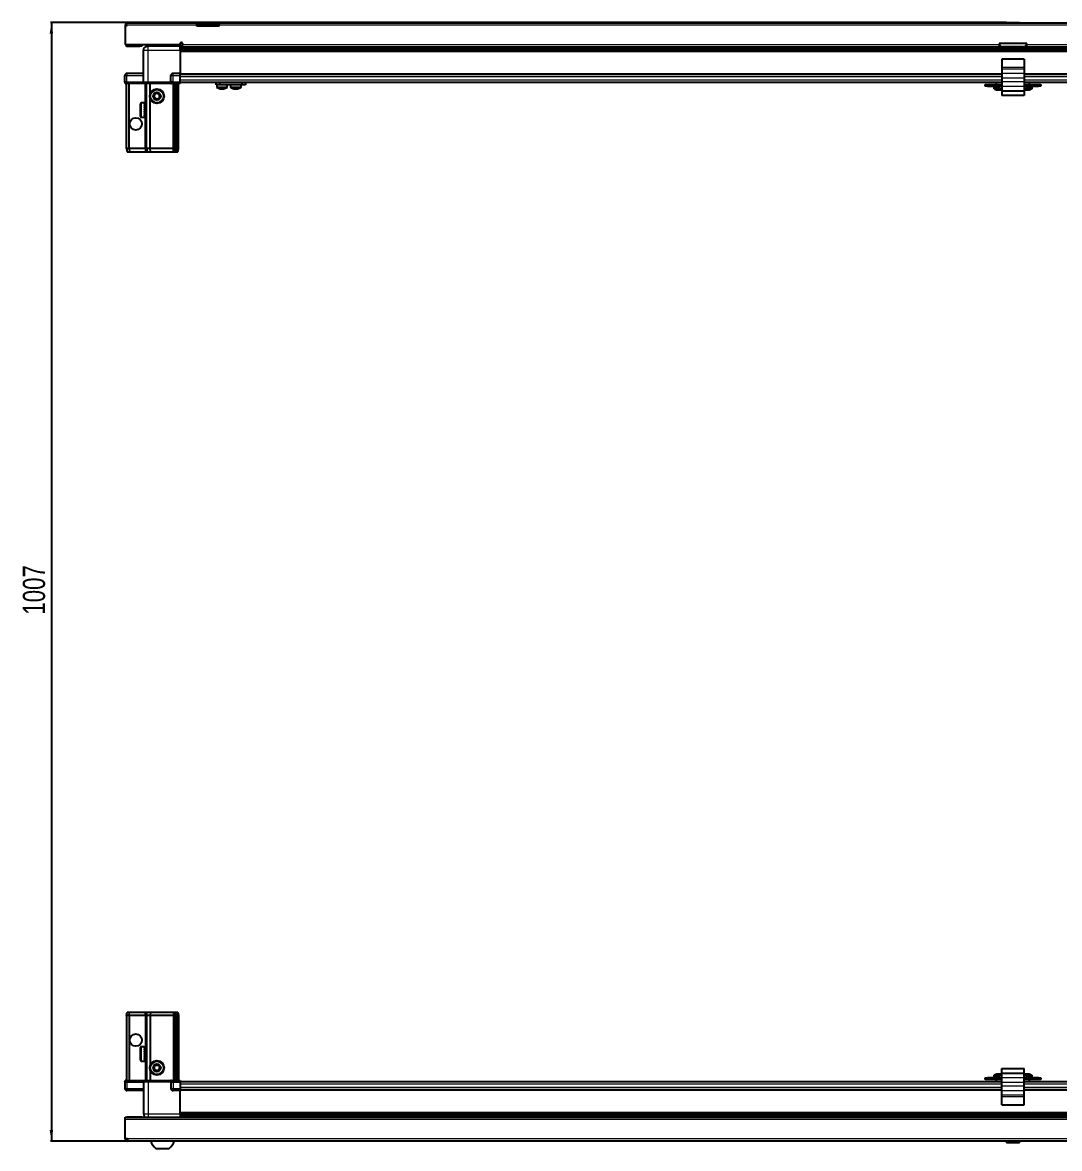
# Model space of a CAD drawing. Header units: millimetres. Extents: x 1132 to 6035, y -173 to 2041.
# Drawn here: x 1220 to 2154, y -173 to 840 of the extents above; entities that cross this region are included whole.
import ezdxf

# ---------------------------------------------------------------- set-up
doc = ezdxf.new("R2010")
doc.units = ezdxf.units.MM
doc.layers.add('FORMAT', color=7, linetype='Continuous')
doc.styles.add('SLDTEXTSTYLE0', font='TXT', dxfattribs={"width": 0.75})
doc.dimstyles.new('SLDDIMSTYLE0', dxfattribs={"dimtxt": 20, "dimasz": 10, "dimexe": 0, "dimexo": 0.0625, "dimgap": 5, "dimtad": 2, "dimdec": 1, "dimrnd": 1e-09, "dimzin": 12, "dimdsep": 46, "dimtxsty": 'SLDTEXTSTYLE0', "dimsah": 1, "dimcen": 0.09, "dimadec": 0, "dimazin": 3, "dimtfac": 1, "dimtofl": 0, "dimtmove": 0, "dimatfit": 3, "dimfxl": 0, "dimfrac": 2, "dimtolj": 1, "dimtzin": 12, "dimarcsym": 0})

# ---------------------------------------------------------------- blocks, each defined once
blk = doc.blocks.new('_D_9')
at = {"layer": 'FORMAT'}
for p, q in [((2106.7, 840.1), (1245.5, 840.1)), ((1246.5, 840.1), (1246.5, -166.9)), ((1315.1, -166.9), (1245.5, -166.9))]:
    blk.add_line(p, q, dxfattribs=at)
for points in [[(1246.5, 840.1), (1244.9, 830.1), (1248, 830.1)], [(1246.5, -166.9), (1248, -156.9), (1244.9, -156.9)]]:
    blk.add_solid(points, dxfattribs=at)
at = {"layer": 'FORMAT', "insert": (1220.7, 307), "char_height": 20, "attachment_point": 1, "rotation": 90, "style": 'SLDTEXTSTYLE0'}
blk.add_mtext('1007', dxfattribs=at)

msp = doc.modelspace()

# ---------------------------------------------------------------- linework, layer by layer
at = {"color": 7, "linetype": 'Continuous', "lineweight": 25}
for p, q in [((1313.99, 837.7), (1312.99, 837.7)), ((1312.99, 837.7), (1312.99, 836.8)), ((1312.99, 836.8), (1312.99, 820.3)), ((1313.99, 836.8), (1312.99, 836.8)), ((1313.99, 837.7), (1313.99, 836.8)), ((1314.59, 839.8), (1377.49, 839.8)), ((1377.49, 837.7), (1377.49, 839.8)), ((1377.49, 839.8), (1387.49, 839.8)), ((1387.49, 838.3), (1377.49, 838.3)), ((1377.49, 836.8), (1377.49, 837.7)), ((1397.49, 836.8), (1377.49, 836.8)), ((1387.49, 839.8), (1397.49, 839.8)), ((1397.49, 838.3), (1387.49, 838.3)), ((1397.49, 839.8), (1397.49, 837.7)), ((1397.49, 839.8), (2827.49, 839.8)), ((1397.49, 836.8), (1397.49, 837.7)), ((2106.7, 840.1), (2106.7, 839.8)), ((2106.7, 840.1), (2118.27, 840.1)), ((2118.27, 839.8), (2118.27, 840.1)), ((1362.49, 820.3), (1362.49, 821.15)), ((1364.49, 821.15), (1364.49, 820.4)), ((2124.99, 821.3), (2099.99, 821.3)), ((2099.99, 821.3), (2099.99, 820.4)), ((2124.99, 820.4), (2124.99, 821.3)), ((1312.99, 820.3), (1362.49, 820.3)), ((1315.09, 818.8), (1325.99, 818.8)), ((1327.99, 818.8), (1325.99, 818.8)), ((1327.99, 820.3), (1327.99, 818.8)), ((1329.49, 786.3), (1329.49, 815.3)), ((1333.24, 820.3), (1333.24, 818.8)), ((1362.49, 818.8), (1333.49, 818.8)), ((1359.74, 818.8), (1359.74, 820.3)), ((1362.49, 820.3), (1362.49, 818.8)), ((1362.49, 818.15), (1386.37, 818.15)), ((2862.49, 816.36), (1362.49, 816.36)), ((2862.49, 816.32), (1362.49, 816.32)), ((1362.49, 815.3), (1362.49, 794.3)), ((1364.49, 818.3), (1364.49, 820.4)), ((1364.49, 818.3), (2099.99, 818.3)), ((1380.99, 818.3), (1380.99, 818.15)), ((1381.15, 818.3), (1381.15, 818.15)), ((1381.36, 818.3), (1381.36, 818.15)), ((1381.91, 818.3), (1381.91, 818.15)), ((1382.32, 818.3), (1382.32, 818.15)), ((1383.21, 818.3), (1383.21, 818.15)), ((1383.79, 818.3), (1383.79, 818.15)), ((1384.93, 818.3), (1384.93, 818.15)), ((1385.63, 818.3), (1385.63, 818.15)), ((1386.37, 818.15), (1386.91, 818.15)), ((1386.91, 818.3), (1386.91, 818.15)), ((1386.91, 818.15), (1387.64, 818.15)), ((1386.91, 818.15), (1386.91, 818.15)), ((1387.09, 818.3), (1387.09, 818.15)), ((1387.59, 818.3), (1387.59, 818.15)), ((1387.64, 818.3), (1387.64, 818.15)), ((1387.64, 818.15), (1388.61, 818.15)), ((1387.64, 818.15), (1387.64, 818.15)), ((1388.61, 818.15), (2836.37, 818.15)), ((1388.93, 818.3), (1388.93, 818.15)), ((1388.95, 818.3), (1388.95, 818.15)), ((1389.64, 818.3), (1389.64, 818.15)), ((1390.82, 818.3), (1390.82, 818.15)), ((1391.43, 818.3), (1391.43, 818.15)), ((1392.38, 818.3), (1392.38, 818.15)), ((1392.84, 818.3), (1392.84, 818.15)), ((1393.47, 818.3), (1393.47, 818.15)), ((1393.72, 818.3), (1393.72, 818.15)), ((1393.96, 818.3), (1393.96, 818.15)), ((1393.99, 818.3), (1393.99, 818.15)), ((2099.99, 820.4), (2099.99, 818.3)), ((2121.99, 818.3), (2102.99, 818.3)), ((2124.99, 818.3), (2124.99, 820.4)), ((2124.99, 818.3), (2860.49, 818.3)), ((2122.49, 807.25), (2102.49, 807.25)), ((2102.49, 807.25), (2102.49, 799.53)), ((2122.49, 807.25), (2122.49, 799.53)), ((1312.49, 786.3), (1312.49, 792.3)), ((1329.49, 794.3), (1314.49, 794.3)), ((1353.99, 786.3), (1353.99, 792.3)), ((1362.49, 794.3), (1355.99, 794.3)), ((1362.49, 792.3), (1362.49, 794.3)), ((1362.49, 793.65), (2102.49, 793.65)), ((1362.49, 786.3), (1362.49, 792.3)), ((2102.49, 799.53), (2102.49, 798.08)), ((2102.49, 798.08), (2102.49, 794.31)), ((2102.49, 794.31), (2102.49, 789.99)), ((2122.49, 799.53), (2122.49, 798.08)), ((2122.49, 798.08), (2122.49, 794.31)), ((2122.49, 794.31), (2122.49, 789.99)), ((2122.49, 793.65), (2862.49, 793.65)), ((1312.49, 786.3), (1312.49, 785.97)), ((1314.49, 786.3), (1312.49, 786.3)), ((1312.49, 786.3), (1312.49, 785.97)), ((1312.49, 786.3), (1312.49, 786.3)), ((1312.49, 785.97), (1312.99, 785.1)), ((1312.49, 785.97), (1312.99, 785.1)), ((1312.99, 785.1), (1314.49, 785.1)), ((1313.99, 726.8), (1313.99, 785.1)), ((1314.49, 786.3), (1329.29, 786.3)), ((1329.29, 785.1), (1314.49, 785.1)), ((1316.49, 726.8), (1316.49, 785.1)), ((1329.29, 786.3), (1329.49, 786.3)), ((1329.49, 785.1), (1329.29, 785.1)), ((1329.49, 786.3), (1329.49, 785.1)), ((1329.49, 786.3), (1333.49, 786.3)), ((1333.49, 785.1), (1329.49, 785.1)), ((1331.99, 726.8), (1331.99, 785.1)), ((1333.49, 786.3), (1353.79, 786.3)), ((1353.79, 785.1), (1333.49, 785.1)), ((1335.49, 776.3), (1335.49, 785.1)), ((1353.79, 786.3), (1353.99, 786.3)), ((1353.99, 785.1), (1353.79, 785.1)), ((1353.99, 786.3), (1353.99, 785.1)), ((1355.99, 786.3), (1353.99, 786.3)), ((1353.99, 786.3), (1355.99, 786.3)), ((1353.99, 785.1), (1354.67, 785.1)), ((1362.49, 785.1), (1354.67, 785.1)), ((1355.99, 786.3), (1362.49, 786.3)), ((1355.99, 785.97), (1362.49, 785.97)), ((1356.99, 726.8), (1356.99, 785.1)), ((1357.99, 726.8), (1357.99, 785.1)), ((1359.49, 726.8), (1359.49, 785.1)), ((1360.99, 726.8), (1360.99, 785.1)), ((1362.49, 786.45), (2102.49, 786.45)), ((1362.49, 786.3), (1362.49, 785.97)), ((1362.49, 785.97), (1362.49, 785.1)), ((1394.94, 783.95), (1394.94, 786.45)), ((1397.94, 783.95), (1394.94, 783.95)), ((1395.29, 783.95), (1395.29, 782.05)), ((1397.94, 786.45), (1397.94, 783.95)), ((1418.14, 783.95), (1397.94, 783.95)), ((1404.79, 782.05), (1404.79, 783.95)), ((1407.74, 783.95), (1407.74, 782.05)), ((1407.79, 783.95), (1407.79, 782.05)), ((1417.29, 782.05), (1417.29, 783.95)), ((1418.14, 783.95), (1418.14, 786.45)), ((1421.14, 783.95), (1418.14, 783.95)), ((1421.14, 786.45), (1421.14, 783.95)), ((2087.49, 782.95), (2087.49, 784.45)), ((2087.49, 784.45), (2089.49, 784.45)), ((2089.49, 782.95), (2087.49, 782.95)), ((2089.49, 784.45), (2089.49, 782.95)), ((2089.49, 784.45), (2100.74, 784.45)), ((2089.49, 782.95), (2100.74, 782.95)), ((2095.24, 782.95), (2095.24, 781.05)), ((2097.49, 786.45), (2097.49, 784.45)), ((2100.74, 782.95), (2100.74, 784.45)), ((2100.74, 784.45), (2102.49, 784.45)), ((2102.49, 782.95), (2100.74, 782.95)), ((2102.49, 789.99), (2102.49, 786.76)), ((2102.49, 786.76), (2102.49, 782.43)), ((2102.49, 782.43), (2102.49, 778.45)), ((2122.49, 789.99), (2122.49, 786.76)), ((2122.49, 786.76), (2122.49, 782.43)), ((2122.49, 786.45), (2862.49, 786.45)), ((2122.49, 784.45), (2124.24, 784.45)), ((2124.24, 782.95), (2122.49, 782.95)), ((2122.49, 782.43), (2122.49, 778.45)), ((2124.24, 784.45), (2124.24, 782.95)), ((2124.24, 784.45), (2135.49, 784.45)), ((2124.24, 782.95), (2135.49, 782.95)), ((2127.49, 784.45), (2127.49, 786.45)), ((2129.74, 781.05), (2129.74, 782.95)), ((2135.49, 782.95), (2135.49, 784.45)), ((2135.49, 784.45), (2137.49, 784.45)), ((2137.49, 782.95), (2135.49, 782.95)), ((2137.49, 784.45), (2137.49, 782.95)), ((1335.49, 726.8), (1335.49, 771.3)), ((2122.49, 778.45), (2102.49, 778.45)), ((2102.49, 778.45), (2102.49, 774.45)), ((2122.49, 774.45), (2102.49, 774.45)), ((2122.49, 779.65), (2122.74, 779.57)), ((2122.49, 778.45), (2122.49, 774.45)), ((1326.79, 755.6), (1326.79, 767)), ((1330.49, 767.8), (1327.59, 767.8)), ((1329.99, 767.71), (1330.49, 767.71)), ((1329.99, 767.71), (1329.99, 767.54)), ((1329.99, 767.54), (1330.49, 767.54)), ((1329.99, 767.06), (1330.49, 767.06)), ((1329.99, 767.06), (1329.99, 766.67)), ((1329.99, 766.67), (1330.49, 766.67)), ((1329.99, 765.84), (1330.49, 765.84)), ((1329.99, 765.84), (1329.99, 765.28)), ((1329.99, 765.28), (1330.49, 765.28)), ((1329.99, 764.18), (1330.49, 764.18)), ((1329.99, 764.18), (1329.99, 763.5)), ((1329.99, 763.5), (1330.49, 763.5)), ((1329.99, 762.24), (1330.49, 762.24)), ((1329.99, 762.24), (1329.99, 761.5)), ((1329.99, 761.93), (1330.49, 761.93)), ((1329.99, 761.5), (1330.49, 761.5)), ((1329.99, 760.2), (1330.49, 760.2)), ((1329.99, 760.2), (1329.99, 759.48)), ((1330.49, 767.71), (1330.49, 767.8)), ((1330.49, 767.54), (1330.49, 767.71)), ((1330.49, 767.06), (1330.49, 767.54)), ((1330.49, 766.67), (1330.49, 767.06)), ((1330.49, 765.84), (1330.49, 766.67)), ((1330.49, 765.28), (1330.49, 765.84)), ((1330.59, 765.7), (1330.49, 765.7)), ((1330.49, 764.18), (1330.49, 765.28)), ((1330.49, 763.5), (1330.49, 764.18)), ((1330.49, 762.24), (1330.49, 763.5)), ((1330.49, 761.93), (1330.49, 762.24)), ((1330.49, 760.2), (1330.49, 761.5)), ((1330.59, 764.19), (1330.59, 765.7)), ((1330.59, 756.9), (1330.59, 764.19)), ((1331.47, 764.61), (1330.99, 765.3)), ((1330.99, 757.3), (1330.99, 765.3)), ((1331.96, 765.3), (1331.47, 764.61)), ((1331.47, 757.99), (1331.47, 764.61)), ((1331.99, 765.3), (1331.96, 765.3)), ((1331.96, 757.3), (1331.96, 765.3)), ((1327.59, 754.8), (1330.49, 754.8)), ((1329.99, 760.07), (1330.49, 760.07)), ((1329.99, 759.48), (1330.49, 759.48)), ((1329.99, 758.28), (1330.49, 758.28)), ((1329.99, 758.28), (1329.99, 757.64)), ((1329.99, 757.64), (1330.49, 757.64)), ((1329.99, 756.65), (1330.49, 756.65)), ((1329.99, 756.65), (1329.99, 756.16)), ((1329.99, 756.16), (1330.49, 756.16)), ((1329.99, 755.47), (1330.49, 755.47)), ((1329.99, 755.47), (1329.99, 755.18)), ((1329.99, 755.18), (1330.49, 755.18)), ((1329.99, 754.87), (1330.49, 754.87)), ((1329.99, 754.87), (1329.99, 754.8)), ((1329.99, 754.8), (1330.49, 754.8)), ((1330.49, 759.48), (1330.49, 760.07)), ((1330.49, 758.28), (1330.49, 759.48)), ((1330.49, 757.64), (1330.49, 758.28)), ((1330.49, 756.65), (1330.49, 757.64)), ((1330.49, 756.9), (1330.59, 756.9)), ((1330.49, 756.16), (1330.49, 756.65)), ((1330.49, 755.47), (1330.49, 756.16)), ((1330.49, 755.18), (1330.49, 755.47)), ((1330.49, 754.87), (1330.49, 755.18)), ((1330.49, 754.8), (1330.49, 754.87)), ((1330.49, 754.8), (1330.49, 754.8)), ((1330.99, 757.3), (1331.47, 757.99)), ((1331.47, 757.99), (1331.96, 757.3)), ((1331.96, 757.3), (1331.99, 757.3)), ((1313.99, 726.8), (1314.79, 723.8)), ((1316.49, 726.8), (1313.99, 726.8)), ((1314.79, 723.8), (1316.64, 723.8)), ((1330.99, 726.8), (1316.49, 726.8)), ((1316.49, 726.8), (1316.64, 723.8)), ((1316.64, 723.8), (1330.99, 723.8)), ((1331.99, 726.8), (1330.99, 726.8)), ((1330.99, 723.8), (1332.79, 723.8)), ((1335.49, 726.8), (1331.99, 726.8)), ((1331.99, 726.8), (1332.79, 723.8)), ((1332.79, 723.8), (1335.82, 723.8)), ((1355.99, 726.8), (1335.49, 726.8)), ((1335.82, 723.8), (1335.49, 726.8)), ((1335.82, 723.8), (1355.99, 723.8)), ((1356.99, 726.8), (1355.99, 726.8)), ((1355.99, 723.8), (1357.79, 723.8)), ((1357.99, 726.8), (1356.99, 726.8)), ((1357.79, 723.8), (1356.99, 726.8)), ((1357.79, 723.8), (1358.53, 723.8)), ((1359.49, 726.8), (1357.99, 726.8)), ((1358.53, 723.8), (1357.99, 726.8)), ((1358.53, 723.8), (1359.03, 723.8)), ((1359.03, 723.8), (1359.49, 726.8)), ((1359.03, 723.8), (1360.18, 723.8)), ((1360.99, 726.8), (1359.49, 726.8)), ((1360.18, 723.8), (1360.99, 726.8)), ((1313.99, -53.9), (1314.79, -50.9)), ((1316.49, -53.9), (1313.99, -53.9)), ((1313.99, -53.9), (1313.99, -112.2)), ((1314.79, -50.9), (1316.64, -50.9)), ((1316.49, -53.9), (1316.64, -50.9)), ((1316.49, -53.9), (1316.49, -112.2)), ((1330.99, -53.9), (1316.49, -53.9)), ((1316.64, -50.9), (1330.99, -50.9)), ((1330.99, -50.9), (1332.79, -50.9)), ((1331.99, -53.9), (1330.99, -53.9)), ((1331.99, -53.9), (1332.79, -50.9)), ((1335.49, -53.9), (1331.99, -53.9)), ((1331.99, -53.9), (1331.99, -112.2)), ((1332.79, -50.9), (1335.82, -50.9)), ((1335.82, -50.9), (1335.49, -53.9)), ((1335.49, -53.9), (1335.49, -98.4)), ((1355.99, -53.9), (1335.49, -53.9)), ((1335.82, -50.9), (1355.99, -50.9)), ((1355.99, -50.9), (1357.79, -50.9)), ((1356.99, -53.9), (1355.99, -53.9)), ((1357.79, -50.9), (1356.99, -53.9)), ((1356.99, -53.9), (1356.99, -112.2)), ((1357.99, -53.9), (1356.99, -53.9)), ((1357.79, -50.9), (1358.53, -50.9)), ((1358.53, -50.9), (1357.99, -53.9)), ((1359.49, -53.9), (1357.99, -53.9)), ((1357.99, -53.9), (1357.99, -112.2)), ((1358.53, -50.9), (1359.03, -50.9)), ((1359.03, -50.9), (1359.49, -53.9)), ((1359.03, -50.9), (1360.18, -50.9)), ((1359.49, -53.9), (1359.49, -112.2)), ((1360.99, -53.9), (1359.49, -53.9)), ((1360.18, -50.9), (1360.99, -53.9)), ((1360.99, -53.9), (1360.99, -112.2)), ((1326.79, -94.1), (1326.79, -82.7)), ((1329.99, -81.9), (1327.59, -81.9)), ((1329.99, -81.9), (1329.99, -81.9)), ((1329.99, -81.9), (1330.49, -81.9)), ((1329.99, -82.09), (1330.49, -82.09)), ((1329.99, -82.09), (1329.99, -82.31)), ((1329.99, -82.31), (1330.49, -82.31)), ((1329.99, -82.89), (1330.49, -82.89)), ((1329.99, -82.89), (1329.99, -83.31)), ((1329.99, -83.31), (1330.49, -83.31)), ((1329.99, -84.22), (1330.49, -84.22)), ((1329.99, -84.22), (1329.99, -84.81)), ((1329.99, -84.81), (1330.49, -84.81)), ((1329.99, -85.96), (1330.49, -85.96)), ((1329.99, -85.96), (1329.99, -86.66)), ((1329.99, -86.66), (1330.49, -86.66)), ((1329.99, -87.94), (1330.49, -87.94)), ((1329.99, -87.94), (1329.99, -88.68)), ((1329.99, -88.09), (1330.49, -88.09)), ((1329.99, -88.59), (1330.49, -88.59)), ((1329.99, -88.68), (1330.49, -88.68)), ((1329.99, -89.97), (1330.49, -89.97)), ((1329.99, -89.97), (1329.99, -90.68)), ((1329.99, -90.68), (1330.49, -90.68)), ((1330.49, -82.09), (1330.49, -81.9)), ((1330.49, -82.31), (1330.49, -82.09)), ((1330.49, -82.89), (1330.49, -82.31)), ((1330.49, -83.31), (1330.49, -82.89)), ((1330.49, -84.22), (1330.49, -83.31)), ((1330.59, -84), (1330.49, -84)), ((1330.49, -84.81), (1330.49, -84.22)), ((1330.49, -85.96), (1330.49, -84.81)), ((1330.49, -86.66), (1330.49, -85.96)), ((1330.49, -87.94), (1330.49, -86.66)), ((1330.49, -88.09), (1330.49, -87.94)), ((1330.49, -88.68), (1330.49, -88.59)), ((1330.49, -89.97), (1330.49, -88.68)), ((1330.49, -90.68), (1330.49, -89.97)), ((1330.49, -91.84), (1330.49, -90.68)), ((1330.59, -92.8), (1330.59, -84)), ((1331.47, -85.09), (1330.99, -84.4)), ((1330.99, -92.4), (1330.99, -84.4)), ((1331.96, -84.4), (1331.47, -85.09)), ((1331.47, -91.71), (1331.47, -85.09)), ((1331.99, -84.4), (1331.96, -84.4)), ((1331.96, -92.4), (1331.96, -84.4)), ((1327.59, -94.9), (1329.99, -94.9)), ((1329.99, -91.84), (1330.49, -91.84)), ((1329.99, -91.84), (1329.99, -92.45)), ((1329.99, -92.45), (1330.49, -92.45)), ((1329.99, -93.38), (1330.49, -93.38)), ((1329.99, -93.38), (1329.99, -93.82)), ((1329.99, -93.82), (1330.49, -93.82)), ((1329.99, -94.42), (1330.49, -94.42)), ((1329.99, -94.42), (1329.99, -94.66)), ((1329.99, -94.66), (1330.49, -94.66)), ((1329.99, -94.88), (1330.49, -94.88)), ((1329.99, -94.88), (1329.99, -94.9)), ((1329.99, -94.89), (1330.49, -94.89)), ((1330.49, -92.45), (1330.49, -91.84)), ((1330.49, -93.38), (1330.49, -92.45)), ((1330.49, -92.8), (1330.59, -92.8)), ((1330.49, -93.82), (1330.49, -93.38)), ((1330.49, -94.42), (1330.49, -93.82)), ((1330.49, -94.66), (1330.49, -94.42)), ((1330.49, -94.88), (1330.49, -94.66)), ((1330.49, -94.89), (1330.49, -94.88)), ((1330.99, -92.4), (1331.47, -91.71)), ((1331.47, -91.71), (1331.96, -92.4)), ((1331.96, -92.4), (1331.99, -92.4)), ((1335.49, -103.4), (1335.49, -112.2)), ((2087.49, -111.55), (2087.49, -110.05)), ((2087.49, -110.05), (2089.49, -110.05)), ((2089.49, -110.05), (2089.49, -111.55)), ((2100.74, -110.05), (2089.49, -110.05)), ((2095.24, -108.14), (2095.24, -110.05)), ((2100.74, -111.55), (2100.74, -110.05)), ((2100.74, -110.05), (2102.49, -110.05)), ((2101.16, -106.56), (2101.16, -106.56)), ((2102.49, -101.55), (2122.49, -101.55)), ((2102.49, -105.55), (2102.49, -101.55)), ((2102.49, -105.55), (2122.49, -105.55)), ((2102.49, -109.53), (2102.49, -105.55)), ((2102.49, -113.86), (2102.49, -109.53)), ((2122.49, -105.55), (2122.49, -101.55)), ((2122.49, -109.53), (2122.49, -105.55)), ((2122.49, -113.86), (2122.49, -109.53)), ((2122.49, -110.05), (2124.24, -110.05)), ((2124.24, -110.05), (2124.24, -111.55)), ((2135.49, -110.05), (2124.24, -110.05)), ((2126.16, -106.56), (2126.16, -106.56)), ((2129.74, -110.05), (2129.74, -108.14)), ((2135.49, -111.55), (2135.49, -110.05)), ((2135.49, -110.05), (2137.49, -110.05)), ((2137.49, -110.05), (2137.49, -111.55)), ((1312.99, -112.2), (1312.49, -113.06)), ((1312.49, -113.4), (1312.49, -113.06)), ((1312.49, -113.4), (1314.49, -113.4)), ((1312.49, -113.4), (1312.49, -119.4)), ((1314.49, -112.2), (1312.99, -112.2)), ((1314.49, -112.2), (1329.29, -112.2)), ((1329.29, -113.4), (1314.49, -113.4)), ((1314.49, -113.4), (1329.29, -113.4)), ((1329.49, -121.4), (1314.49, -121.4)), ((1329.29, -112.2), (1329.49, -112.2)), ((1329.49, -113.4), (1329.29, -113.4)), ((1329.49, -113.4), (1329.49, -112.2)), ((1329.49, -112.2), (1333.49, -112.2)), ((1333.49, -113.4), (1329.49, -113.4)), ((1329.49, -113.4), (1329.49, -142.4)), ((1333.49, -112.2), (1353.79, -112.2)), ((1353.79, -113.4), (1333.49, -113.4)), ((1353.79, -112.2), (1353.99, -112.2)), ((1353.99, -113.4), (1353.79, -113.4)), ((1353.99, -113.4), (1353.99, -112.2)), ((1354.67, -112.2), (1353.99, -112.2)), ((1353.99, -113.4), (1355.99, -113.4)), ((1353.99, -113.4), (1353.99, -119.4)), ((1354.67, -112.2), (1362.49, -112.2)), ((1362.49, -113.06), (1355.99, -113.06)), ((1362.49, -113.4), (1355.99, -113.4)), ((1355.99, -113.4), (1362.49, -113.4)), ((1362.49, -121.4), (1355.99, -121.4)), ((1362.49, -112.2), (1362.49, -113.06)), ((1362.49, -113.06), (1362.49, -113.06)), ((1362.49, -113.4), (1362.49, -113.06)), ((1362.49, -113.4), (1362.49, -113.4)), ((1362.49, -113.4), (1362.49, -119.4)), ((2102.49, -113.55), (1362.49, -113.55)), ((1362.49, -119.4), (1362.49, -121.4)), ((2102.49, -120.75), (1362.49, -120.75)), ((1362.49, -142.4), (1362.49, -121.4)), ((2089.49, -111.55), (2087.49, -111.55)), ((2100.74, -111.55), (2089.49, -111.55)), ((2097.49, -111.55), (2097.49, -113.55)), ((2102.49, -111.55), (2100.74, -111.55)), ((2102.49, -117.08), (2102.49, -113.86)), ((2102.49, -121.41), (2102.49, -117.08)), ((2102.49, -125.18), (2102.49, -121.41)), ((2124.24, -111.55), (2122.49, -111.55)), ((2862.49, -113.55), (2122.49, -113.55)), ((2122.49, -117.08), (2122.49, -113.86)), ((2122.49, -121.41), (2122.49, -117.08)), ((2862.49, -120.75), (2122.49, -120.75)), ((2122.49, -125.18), (2122.49, -121.41)), ((2135.49, -111.55), (2124.24, -111.55)), ((2127.49, -113.55), (2127.49, -111.55)), ((2137.49, -111.55), (2135.49, -111.55)), ((2102.49, -126.62), (2102.49, -125.18)), ((2102.49, -134.35), (2102.49, -126.62)), ((2122.49, -126.62), (2122.49, -125.18)), ((2122.49, -134.35), (2122.49, -126.62)), ((2102.49, -134.35), (2122.49, -134.35)), ((1312.99, -147.5), (1312.99, -145.4)), ((1312.99, -145.4), (2911.99, -145.4)), ((1312.99, -164.8), (1312.99, -147.5)), ((1327.99, -145.3), (1315.09, -145.3)), ((1327.99, -145.3), (1327.99, -145.4)), ((1362.49, -143.42), (2862.49, -143.42)), ((1362.49, -143.46), (2862.49, -143.46)), ((1386.37, -145.25), (1362.49, -145.25)), ((1380.99, -145.4), (1380.99, -145.25)), ((1381.03, -145.4), (1381.03, -145.25)), ((1381.3, -145.4), (1381.3, -145.25)), ((1381.56, -145.4), (1381.56, -145.25)), ((1382.21, -145.4), (1382.21, -145.25)), ((1382.67, -145.4), (1382.67, -145.25)), ((1383.64, -145.4), (1383.64, -145.25)), ((1384.26, -145.4), (1384.26, -145.25)), ((1385.45, -145.4), (1385.45, -145.25)), ((1386.11, -145.4), (1386.11, -145.25)), ((1386.16, -145.4), (1386.16, -145.25)), ((1387.45, -145.25), (1386.37, -145.25)), ((1388.19, -145.25), (1387.45, -145.25)), ((1387.45, -145.4), (1387.45, -145.25)), ((1387.45, -145.25), (1387.45, -145.25)), ((1387.47, -145.4), (1387.47, -145.25)), ((1387.96, -145.4), (1387.96, -145.25)), ((1388.19, -145.4), (1388.19, -145.25)), ((1388.61, -145.25), (1388.19, -145.25)), ((1388.19, -145.25), (1388.19, -145.25)), ((2836.37, -145.25), (1388.61, -145.25)), ((1389.46, -145.4), (1389.46, -145.25)), ((1390.15, -145.4), (1390.15, -145.25)), ((1391.28, -145.4), (1391.28, -145.25)), ((1391.86, -145.4), (1391.86, -145.25)), ((1392.73, -145.4), (1392.73, -145.25)), ((1393.13, -145.4), (1393.13, -145.25)), ((1393.66, -145.4), (1393.66, -145.25)), ((1393.85, -145.4), (1393.85, -145.25)), ((1393.99, -145.4), (1393.99, -145.25)), ((1315.09, -164.8), (1312.99, -164.8)), ((1315.09, -164.8), (1315.09, -166.9)), ((2909.89, -166.9), (1315.09, -166.9)), ((2107.69, -166.9), (2106.7, -167.88)), ((2106.7, -167.88), (2106.7, -168.4)), ((2118.27, -167.88), (2106.7, -167.88)), ((2118.27, -168.4), (2106.7, -168.4)), ((2118.27, -167.88), (2117.29, -166.9)), ((2118.27, -168.4), (2118.27, -167.88)), ((1340.49, -173.5), (1352.49, -173.5))]:
    msp.add_line(p, q, dxfattribs=at)
at = {"color": 8, "linetype": 'Continuous', "lineweight": 18}
for p, q in [((1377.49, 837.7), (1313.99, 837.7)), ((1387.49, 838.3), (1387.49, 839.8)), ((2827.49, 837.7), (1397.49, 837.7)), ((1315.09, 820.3), (1315.09, 818.8)), ((1325.99, 818.8), (1325.99, 820.3)), ((1333.49, 815.3), (1362.49, 815.3)), ((1333.49, 786.3), (1333.49, 815.3)), ((1362.49, 818.8), (1364.49, 818.8)), ((2862.49, 817.57), (1362.49, 817.57)), ((1362.49, 815.12), (2862.49, 815.12)), ((2862.49, 813.7), (1362.49, 813.7)), ((1364.49, 820.4), (2099.99, 820.4)), ((2099.99, 818.8), (2101.33, 818.8)), ((2123.65, 818.8), (2124.99, 818.8)), ((2124.99, 820.4), (2860.49, 820.4)), ((1312.49, 792.3), (1314.49, 792.3)), ((1314.49, 794.3), (1314.49, 792.3)), ((1314.49, 792.3), (1329.49, 792.3)), ((1314.49, 786.3), (1314.49, 792.3)), ((1353.99, 792.3), (1355.99, 792.3)), ((1355.99, 792.3), (1355.99, 794.3)), ((1355.99, 792.3), (1362.49, 792.3)), ((1355.99, 786.3), (1355.99, 792.3)), ((1362.49, 794.3), (2102.49, 794.3)), ((1362.49, 791.65), (2102.49, 791.65)), ((2122.49, 799.53), (2102.49, 799.53)), ((2122.49, 798.08), (2102.49, 798.08)), ((2122.49, 794.31), (2102.49, 794.31)), ((2122.49, 794.3), (2862.49, 794.3)), ((2122.49, 791.65), (2862.49, 791.65)), ((1314.49, 786.3), (1314.49, 785.1)), ((1329.29, 785.1), (1329.29, 786.3)), ((1330.99, 765.3), (1330.99, 785.1)), ((1333.49, 786.3), (1333.49, 785.1)), ((1353.79, 785.1), (1353.79, 786.3)), ((1355.99, 786.3), (1355.99, 785.97)), ((1355.99, 726.8), (1355.99, 785.1)), ((1362.49, 788.45), (2102.49, 788.45)), ((1404.79, 782.05), (1395.29, 782.05)), ((1404.59, 781.68), (1395.48, 781.68)), ((1407.79, 782.05), (1407.74, 782.05)), ((1417.29, 782.05), (1407.79, 782.05)), ((1407.98, 781.68), (1407.93, 781.68)), ((1417.09, 781.68), (1407.98, 781.68)), ((2102.49, 781.05), (2095.24, 781.05)), ((2102.49, 780.68), (2095.43, 780.68)), ((2122.49, 789.99), (2102.49, 789.99)), ((2122.49, 786.76), (2102.49, 786.76)), ((2122.49, 782.43), (2102.49, 782.43)), ((2122.49, 788.45), (2862.49, 788.45)), ((2129.74, 781.05), (2122.49, 781.05)), ((2129.54, 780.68), (2122.49, 780.68)), ((1327.59, 754.8), (1327.59, 767.8)), ((1330.99, 726.8), (1330.99, 757.3)), ((1330.99, 726.8), (1330.99, 723.8)), ((1355.99, 723.8), (1355.99, 726.8)), ((1330.99, -53.9), (1330.99, -50.9)), ((1330.99, -53.9), (1330.99, -84.4)), ((1355.99, -50.9), (1355.99, -53.9)), ((1355.99, -53.9), (1355.99, -112.2)), ((1327.59, -94.9), (1327.59, -81.9)), ((1330.99, -92.4), (1330.99, -112.2)), ((2095.24, -108.14), (2099.99, -108.14)), ((2095.43, -107.77), (2099.99, -107.77)), ((2099.99, -107.77), (2102.49, -107.77)), ((2099.99, -108.14), (2102.49, -108.14)), ((2102.49, -109.53), (2122.49, -109.53)), ((2122.49, -107.77), (2124.99, -107.77)), ((2122.49, -108.14), (2124.99, -108.14)), ((2124.99, -107.77), (2129.54, -107.77)), ((2124.99, -108.14), (2129.74, -108.14)), ((1312.49, -119.4), (1314.49, -119.4)), ((1314.49, -113.4), (1314.49, -112.2)), ((1314.49, -113.4), (1314.49, -119.4)), ((1314.49, -119.4), (1329.49, -119.4)), ((1314.49, -121.4), (1314.49, -119.4)), ((1329.29, -113.4), (1329.29, -112.2)), ((1333.49, -113.4), (1333.49, -112.2)), ((1333.49, -113.4), (1333.49, -142.4)), ((1353.79, -113.4), (1353.79, -112.2)), ((1353.99, -119.4), (1355.99, -119.4)), ((1355.99, -113.4), (1355.99, -113.06)), ((1355.99, -113.4), (1355.99, -119.4)), ((1355.99, -119.4), (1362.49, -119.4)), ((1355.99, -119.4), (1355.99, -121.4)), ((1362.49, -113.4), (1362.49, -113.06)), ((2102.49, -115.55), (1362.49, -115.55)), ((2102.49, -118.75), (1362.49, -118.75)), ((2102.49, -121.4), (1362.49, -121.4)), ((2102.49, -113.86), (2122.49, -113.86)), ((2102.49, -117.08), (2122.49, -117.08)), ((2102.49, -121.41), (2122.49, -121.41)), ((2862.49, -115.55), (2122.49, -115.55)), ((2862.49, -118.75), (2122.49, -118.75)), ((2862.49, -121.4), (2122.49, -121.4)), ((2102.49, -125.18), (2122.49, -125.18)), ((2102.49, -126.62), (2122.49, -126.62)), ((1362.49, -140.8), (2862.49, -140.8)), ((2911.99, -147.5), (1312.99, -147.5)), ((1315.09, -145.4), (1315.09, -145.3)), ((1333.49, -142.4), (1362.49, -142.4)), ((2862.49, -142.21), (1362.49, -142.21)), ((1362.49, -144.66), (2862.49, -144.66)), ((2909.89, -164.8), (1315.09, -164.8))]:
    msp.add_line(p, q, dxfattribs=at)
at = {"color": 7, "linetype": 'Continuous', "lineweight": 25, "flags": 128}
for points in [[(2102.49, -106.75), (2102.48, -106.75), (2102.17, -106.65)], [(2122.84, -106.64), (2122.52, -106.74), (2122.49, -106.75)], [(1315.09, -145.3), (1314.68, -145.34), (1314.45, -145.4)]]:
    msp.add_lwpolyline(points, dxfattribs=at)
at = {"color": 7, "linetype": 'Continuous', "lineweight": 25}
for centre, radius in [((1341.49, 773.8), 6.5), ((1341.49, 773.8), 3.46), ((1322.49, 748.8), 5.5), ((1322.49, -75.9), 5.5), ((1341.49, -100.9), 6.5), ((1341.49, -100.9), 3.46)]:
    msp.add_circle(centre, radius, dxfattribs=at)
at = {"color": 8, "linetype": 'Continuous', "lineweight": 18}
for centre in [(1341.49, 773.8), (1341.49, -100.9)]:
    msp.add_circle(centre, 5.7, dxfattribs=at)
at = {"color": 7, "linetype": 'Continuous', "lineweight": 25}
for centre, radius, start, end in [((1363.49, 821.15), 1, 0, 180), ((2102.99, 821.3), 3, 180, 270), ((2121.99, 821.3), 3, 270, 360), ((1315.09, 820.9), 2.1, 196.60155, 270), ((1314.49, 792.3), 2, 90, 180), ((1355.99, 792.3), 2, 90, 180), ((1395.74, 782.05), 0.45, 180, 235.28209), ((1400.04, 788.25), 8, 235.28209, 258.9392), ((1400.04, 788.25), 8, 281.00757, 304.71791), ((1404.34, 782.05), 0.45, 304.71791, 0), ((1408.19, 782.05), 0.45, 180, 235.28209), ((1408.24, 782.05), 0.45, 180, 235.28209), ((1412.49, 788.25), 8, 235.28209, 256.54113), ((1412.54, 788.25), 8, 235.28209, 259.06255), ((1412.54, 788.25), 8, 280.87532, 304.71791), ((1416.84, 782.05), 0.45, 304.71791, 0), ((2095.69, 781.05), 0.45, 180, 235.28209), ((2099.99, 787.25), 8, 235.28209, 259.10263), ((2124.99, 787.25), 8, 286.33055, 304.71791), ((2129.29, 781.05), 0.45, 304.71791, 0), ((1341.49, 773.8), 2.5, 134.92207, 194.92207), ((1341.49, 773.8), 2.5, 194.92207, 254.92207), ((1341.49, 773.8), 2.5, 74.92207, 134.92207), ((1341.49, 773.8), 2.5, 254.92207, 314.92207), ((1341.49, 773.8), 2.5, 14.92207, 74.92207), ((1341.49, 773.8), 2.5, 314.92207, 14.92207), ((2099.99, 787.25), 8, 280.79755, 288.20996), ((1327.59, 767), 0.8, 90, 180), ((1330.99, 765.7), 0.4, 180, 270), ((1327.59, 755.6), 0.8, 180, 270), ((1330.99, 756.9), 0.4, 90, 180), ((1327.59, -82.7), 0.8, 90, 180), ((1330.99, -84), 0.4, 180, 270), ((1327.59, -94.1), 0.8, 180, 270), ((1330.99, -92.8), 0.4, 90, 180), ((1341.49, -100.9), 2.5, 147.37605, 207.37605), ((1341.49, -100.9), 2.5, 87.37605, 147.37605), ((1341.49, -100.9), 2.5, 27.37605, 87.37605), ((1341.49, -100.9), 2.5, 327.37605, 27.37605), ((1341.49, -100.9), 2.5, 207.37605, 267.37605), ((1341.49, -100.9), 2.5, 267.37605, 327.37605), ((2095.69, -108.14), 0.45, 124.71791, 180), ((2099.99, -114.35), 8, 105.59831, 124.71791), ((2124.99, -114.35), 8, 55.28209, 74.20809), ((2129.29, -108.14), 0.45, 0, 55.28209), ((1314.49, -119.4), 2, 180, 270), ((1355.99, -119.4), 2, 180, 270), ((1315.09, -164.8), 2.1, 180, 270), ((1315.09, -164.8), 0.6, 180, 270), ((1347.51, -163.87), 11.91, 194.70035, 233.8734), ((1345.46, -163.87), 11.91, 306.1266, 345.29965)]:
    msp.add_arc(centre, radius, start, end, dxfattribs=at)
for centre, start_param, end_param in [((1355.99, 782.5), 0, 0.7227342), ((1355.99, -109.6), 2.4188584, 3.1415927)]:
    msp.add_ellipse(centre, major_axis=(0, 3.46), ratio=0.5773503, start_param=start_param, end_param=end_param, dxfattribs=at)
for points, knots in [([(1314.58, 839.71), (1314.5, 839.7), (1314.18, 839.65), (1313.7, 839.32), (1313.23, 838.77), (1313.02, 838.19), (1313, 837.83), (1312.99, 837.7)], [0, 0, 0, 0, 0.0862, 0.3453145, 0.6044258, 0.863537, 1, 1, 1, 1]), ([(1313.99, 837.7), (1314.03, 837.96), (1314.12, 838.45), (1314.26, 839.09), (1314.39, 839.56), (1314.5, 839.78), (1314.57, 839.8), (1314.59, 839.8)], [0, 0, 0, 0, 0.2302553, 0.4485219, 0.6667858, 0.8850496, 1, 1, 1, 1]), ([(1329.49, 815.3), (1329.54, 815.74), (1329.61, 816.42), (1330.04, 817.23), (1330.5, 817.8), (1331.06, 818.25), (1331.87, 818.68), (1332.55, 818.76), (1332.99, 818.8)], [0, 0, 0, 0, 0.2394568, 0.3683607, 0.5, 0.6316393, 0.7605432, 1, 1, 1, 1]), ([(1333.49, 818.8), (1333.42, 818.8), (1333.29, 818.8), (1333.13, 818.8), (1333.01, 818.8), (1333, 818.8), (1332.99, 818.8)], [0, 0, 0, 0, 0.2493943, 0.5003335, 0.7501667, 1, 1, 1, 1]), ([(1362.49, 815.3), (1362.49, 815.7), (1362.49, 816.48), (1362.49, 817.53), (1362.49, 818.32), (1362.49, 818.74), (1362.49, 818.78), (1362.49, 818.8)], [0, 0, 0, 0, 0.2146939, 0.4293877, 0.6440816, 0.8587754, 1, 1, 1, 1]), ([(1398.54, 780.4), (1398.54, 780.4), (1398.54, 780.39), (1398.4, 780.42), (1398.22, 780.48), (1398.07, 780.53), (1398, 780.56), (1397.99, 780.57), (1397.99, 780.58), (1398, 780.57), (1398.02, 780.57), (1398.09, 780.56), (1398.38, 780.49), (1398.76, 780.42), (1399.17, 780.39), (1399.45, 780.41), (1399.6, 780.48), (1399.71, 780.55), (1399.78, 780.57), (1399.8, 780.57), (1399.83, 780.58), (1399.85, 780.57), (1399.89, 780.57), (1399.99, 780.54), (1400.15, 780.47), (1400.37, 780.41), (1400.67, 780.39), (1401.01, 780.41), (1401.32, 780.46), (1401.56, 780.51), (1401.68, 780.54), (1401.76, 780.55), (1401.81, 780.57), (1401.85, 780.57), (1401.86, 780.57), (1401.87, 780.57), (1401.87, 780.57)], [0, 0, 0, 0, 0.0260981, 0.0798373, 0.1372046, 0.1783571, 0.1990393, 0.2033396, 0.2076895, 0.2107229, 0.2145438, 0.2214795, 0.2486016, 0.3557772, 0.404897, 0.4544227, 0.54605, 0.5914038, 0.5971187, 0.6013251, 0.6043817, 0.6074438, 0.6119905, 0.6242286, 0.6785193, 0.7597502, 0.8043048, 0.8490258, 0.923625, 0.9513598, 0.9687075, 0.9799959, 0.9911421, 0.9954732, 0.998845, 1, 1, 1, 1]), ([(1401.87, 780.57), (1401.88, 780.57), (1401.88, 780.57), (1401.89, 780.57), (1401.84, 780.53), (1401.7, 780.47), (1401.56, 780.41), (1401.51, 780.39), (1401.55, 780.4), (1401.57, 780.4)], [0, 0, 0, 0, 0.0151829, 0.0365363, 0.0956997, 0.3601423, 0.6752387, 0.8745348, 1, 1, 1, 1]), ([(1411.02, 780.4), (1411.03, 780.4), (1411.05, 780.39), (1410.91, 780.44), (1410.75, 780.5), (1410.63, 780.56), (1410.63, 780.57), (1410.63, 780.58), (1410.65, 780.57), (1410.67, 780.57), (1410.76, 780.55), (1411.1, 780.47), (1411.52, 780.4), (1411.96, 780.39), (1412.18, 780.42), (1412.35, 780.48), (1412.47, 780.53), (1412.55, 780.56), (1412.6, 780.57), (1412.62, 780.58), (1412.64, 780.57), (1412.67, 780.57), (1412.73, 780.56), (1412.86, 780.49), (1413.01, 780.42), (1413.32, 780.39), (1413.7, 780.41), (1414.09, 780.48), (1414.39, 780.55), (1414.5, 780.57), (1414.52, 780.57), (1414.53, 780.58), (1414.54, 780.57), (1414.54, 780.57), (1414.48, 780.54), (1414.3, 780.47), (1414.1, 780.41), (1414.06, 780.4), (1414.05, 780.4)], [0, 0, 0, 0, 0.0283629, 0.0806823, 0.1383562, 0.1672924, 0.1709175, 0.1737955, 0.1766977, 0.1800498, 0.1863992, 0.2130773, 0.319019, 0.3539804, 0.3992833, 0.4476446, 0.4823368, 0.4997721, 0.5033973, 0.5070643, 0.5096216, 0.5128427, 0.5186896, 0.5415539, 0.6319042, 0.6733129, 0.7150637, 0.7923067, 0.8305407, 0.8353583, 0.8389044, 0.8414812, 0.8440625, 0.8478955, 0.8582124, 0.9039802, 0.9724588, 1, 1, 1, 1]), ([(1338.7, 774.55), (1339.07, 774.92), (1339.75, 775.6), (1340.43, 776.28), (1340.75, 776.59)], [0, 0, 0, 0, 0.5346859, 1, 1, 1, 1]), ([(1339.44, 771.76), (1339.36, 772.1), (1339.14, 772.89), (1338.89, 773.85), (1338.73, 774.43), (1338.7, 774.55)], [0, 0, 0, 0, 0.36290056, 0.86687533, 1, 1, 1, 1]), ([(1342.23, 771.01), (1341.73, 771.15), (1340.8, 771.4), (1339.88, 771.65), (1339.44, 771.76)], [0, 0, 0, 0, 0.53468586, 1, 1, 1, 1]), ([(1340.75, 776.59), (1341.24, 776.46), (1342.17, 776.21), (1343.1, 775.96), (1343.53, 775.84)], [0, 0, 0, 0, 0.5346859, 1, 1, 1, 1]), ([(1344.28, 773.05), (1343.91, 772.69), (1343.23, 772.01), (1342.55, 771.33), (1342.23, 771.01)], [0, 0, 0, 0, 0.5346859, 1, 1, 1, 1]), ([(1343.53, 775.84), (1343.56, 775.72), (1343.72, 775.14), (1343.98, 774.18), (1344.19, 773.38), (1344.28, 773.05)], [0, 0, 0, 0, 0.1331247, 0.6370994, 1, 1, 1, 1]), ([(2098.48, 779.4), (2098.48, 779.4), (2098.49, 779.39), (2098.36, 779.43), (2098.17, 779.5), (2098.04, 779.56), (2098.03, 779.57), (2098.03, 779.57), (2098.04, 779.57), (2098.06, 779.57), (2098.11, 779.56), (2098.31, 779.52), (2098.65, 779.45), (2099.07, 779.39), (2099.4, 779.39), (2099.62, 779.44), (2099.78, 779.5), (2099.89, 779.56), (2099.96, 779.57), (2099.98, 779.57), (2100, 779.57), (2100.03, 779.57), (2100.1, 779.55), (2100.26, 779.47), (2100.44, 779.4), (2100.84, 779.39), (2101.16, 779.42), (2101.48, 779.48), (2101.72, 779.53), (2101.86, 779.56), (2101.91, 779.57), (2101.93, 779.57), (2101.94, 779.57), (2101.95, 779.57), (2101.93, 779.56), (2101.78, 779.49), (2101.59, 779.42), (2101.47, 779.39), (2101.49, 779.39), (2101.49, 779.39)], [0, 0, 0, 0, 0.01079858, 0.0543621, 0.1370986, 0.15772986, 0.16150467, 0.16531611, 0.16785922, 0.17039648, 0.17481914, 0.18844641, 0.25190241, 0.31584842, 0.35385004, 0.40614525, 0.4637925, 0.49271528, 0.49633876, 0.49921541, 0.50211628, 0.50546685, 0.51181327, 0.53847907, 0.64437183, 0.67931701, 0.72459897, 0.77293798, 0.80761409, 0.82504138, 0.82866488, 0.8323302, 0.83488628, 0.83810587, 0.84395004, 0.86680378, 0.95711239, 0.99850195, 1, 1, 1, 1]), ([(2122.74, 779.57), (2122.74, 779.57), (2122.74, 779.57), (2122.75, 779.57), (2122.81, 779.55), (2123.11, 779.47), (2123.5, 779.4), (2123.76, 779.39), (2123.82, 779.42), (2123.82, 779.48), (2123.81, 779.53), (2123.81, 779.56), (2123.84, 779.57), (2123.85, 779.57), (2123.88, 779.57), (2123.9, 779.57), (2123.98, 779.56), (2124.23, 779.49), (2124.55, 779.42), (2124.98, 779.39), (2125.38, 779.41), (2125.71, 779.48), (2125.96, 779.55), (2126.07, 779.57), (2126.09, 779.57), (2126.11, 779.57), (2126.13, 779.57), (2126.15, 779.57), (2126.18, 779.54), (2126.15, 779.47), (2126.16, 779.41), (2126.28, 779.39), (2126.52, 779.41), (2126.78, 779.46), (2127, 779.51), (2127.1, 779.54), (2127.17, 779.55), (2127.21, 779.57), (2127.23, 779.57), (2127.24, 779.57), (2127.24, 779.57), (2127.24, 779.57)], [0, 0, 0, 0, 0.0019495, 0.0053008, 0.0116486, 0.0383202, 0.144236, 0.1791887, 0.2244806, 0.2728301, 0.3075137, 0.3249448, 0.3285691, 0.3322352, 0.3347919, 0.3380121, 0.3438576, 0.3667163, 0.4570446, 0.4984431, 0.5401837, 0.6174078, 0.6556324, 0.6604488, 0.663994, 0.6665702, 0.6691509, 0.6729829, 0.6832973, 0.7290539, 0.7975158, 0.8350667, 0.8727579, 0.9356307, 0.9590057, 0.9736265, 0.9831404, 0.9925345, 0.9961847, 0.9990266, 1, 1, 1, 1]), ([(1338.6, -100.77), (1338.88, -100.33), (1339.4, -99.52), (1339.92, -98.71), (1340.16, -98.33)], [0, 0, 0, 0, 0.5346859, 1, 1, 1, 1]), ([(1339.93, -103.33), (1339.87, -103.22), (1339.6, -102.69), (1339.14, -101.8), (1338.76, -101.07), (1338.6, -100.77)], [0, 0, 0, 0, 0.1331247, 0.6370994, 1, 1, 1, 1]), ([(1340.16, -98.33), (1340.68, -98.36), (1341.64, -98.4), (1342.6, -98.45), (1343.04, -98.47)], [0, 0, 0, 0, 0.5346859, 1, 1, 1, 1]), ([(1344.37, -101.03), (1344.09, -101.46), (1343.57, -102.28), (1343.06, -103.09), (1342.82, -103.46)], [0, 0, 0, 0, 0.5346859, 1, 1, 1, 1]), ([(1343.04, -98.47), (1343.2, -98.77), (1343.58, -99.5), (1344.04, -100.39), (1344.31, -100.92), (1344.37, -101.03)], [0, 0, 0, 0, 0.3629006, 0.8668753, 1, 1, 1, 1]), ([(1342.82, -103.46), (1342.3, -103.44), (1341.34, -103.39), (1340.38, -103.35), (1339.93, -103.33)], [0, 0, 0, 0, 0.5346859, 1, 1, 1, 1]), ([(2102.24, -106.67), (2102.24, -106.67), (2102.24, -106.67), (2102.21, -106.66), (2102.09, -106.63), (2101.83, -106.56), (2101.52, -106.51), (2101.29, -106.48), (2101.15, -106.5), (2101.16, -106.56), (2101.17, -106.63), (2101.16, -106.66), (2101.14, -106.67), (2101.12, -106.67), (2101.11, -106.67), (2101.08, -106.67), (2101.03, -106.66), (2100.82, -106.61), (2100.56, -106.54), (2100.2, -106.49), (2099.88, -106.49), (2099.5, -106.52), (2099.2, -106.59), (2098.97, -106.66), (2098.9, -106.67), (2098.88, -106.67), (2098.86, -106.67), (2098.84, -106.67), (2098.82, -106.66), (2098.8, -106.62), (2098.83, -106.54), (2098.79, -106.49), (2098.59, -106.49), (2098.29, -106.54), (2098, -106.6), (2097.8, -106.65), (2097.75, -106.67), (2097.75, -106.67)], [0, 0, 0, 0, 0.0028392, 0.0068323, 0.0178959, 0.0673466, 0.1262697, 0.1635381, 0.201111, 0.28293, 0.3109228, 0.3249617, 0.3307219, 0.3335843, 0.3364739, 0.3389857, 0.3437038, 0.3589427, 0.4317291, 0.4788261, 0.5135617, 0.5573693, 0.6405693, 0.6613161, 0.6651121, 0.6689448, 0.6715022, 0.6740537, 0.6785011, 0.6922047, 0.7560162, 0.8203204, 0.8585349, 0.9111231, 0.9690933, 0.9981781, 1, 1, 1, 1]), ([(2127.24, -106.67), (2127.24, -106.67), (2127.24, -106.67), (2127.21, -106.66), (2127.09, -106.63), (2126.83, -106.56), (2126.52, -106.51), (2126.29, -106.48), (2126.15, -106.5), (2126.16, -106.56), (2126.17, -106.63), (2126.16, -106.66), (2126.14, -106.67), (2126.12, -106.67), (2126.11, -106.67), (2126.08, -106.67), (2126.03, -106.66), (2125.82, -106.61), (2125.56, -106.54), (2125.2, -106.49), (2124.88, -106.49), (2124.5, -106.52), (2124.2, -106.59), (2123.97, -106.66), (2123.9, -106.67), (2123.88, -106.67), (2123.86, -106.67), (2123.84, -106.67), (2123.82, -106.66), (2123.8, -106.62), (2123.83, -106.54), (2123.79, -106.49), (2123.59, -106.49), (2123.29, -106.54), (2123, -106.6), (2122.8, -106.65), (2122.75, -106.67), (2122.75, -106.67)], [0, 0, 0, 0, 0.0028392, 0.0068323, 0.0178959, 0.0673466, 0.1262697, 0.1635381, 0.201111, 0.28293, 0.3109228, 0.3249617, 0.3307219, 0.3335843, 0.3364739, 0.3389857, 0.3437038, 0.3589427, 0.4317291, 0.4788261, 0.5135617, 0.5573693, 0.6405693, 0.6613161, 0.6651121, 0.6689448, 0.6715022, 0.6740537, 0.6785011, 0.6922047, 0.7560162, 0.8203204, 0.8585349, 0.9111231, 0.9690933, 0.9981781, 1, 1, 1, 1]), ([(1329.49, -142.4), (1329.54, -142.84), (1329.61, -143.51), (1330.04, -144.33), (1330.5, -144.88), (1330.9, -145.25), (1331.16, -145.38), (1331.21, -145.4)], [0, 0, 0, 0, 0.3630185, 0.5584377, 0.7580039, 0.9575702, 1, 1, 1, 1]), ([(1362.49, -142.4), (1362.49, -142.79), (1362.49, -143.58), (1362.49, -144.6), (1362.49, -145.23), (1362.49, -145.39), (1362.49, -145.4)], [0, 0, 0, 0, 0.3255201, 0.6510403, 0.9765604, 1, 1, 1, 1])]:
    msp.add_open_spline(points, degree=3, knots=knots, dxfattribs=at)
at = {"color": 8, "linetype": 'Continuous', "lineweight": 18}
for points in [[(1329.49, 815.3), (1329.55, 815.3), (1329.67, 815.3), (1330.59, 815.3), (1331.92, 815.3), (1332.96, 815.3), (1333.49, 815.3)], [(1329.49, -142.4), (1329.55, -142.4), (1329.67, -142.4), (1330.59, -142.4), (1331.92, -142.4), (1332.96, -142.4), (1333.49, -142.4)]]:
    msp.add_open_spline(points, degree=3, dxfattribs=at)
for points, knots in [([(1333.49, 815.3), (1333.49, 815.74), (1333.49, 816.42), (1333.49, 817.23), (1333.49, 817.8), (1333.49, 818.25), (1333.49, 818.68), (1333.49, 818.76), (1333.49, 818.8)], [0, 0, 0, 0, 0.2394568, 0.3683607, 0.5, 0.6316393, 0.7605432, 1, 1, 1, 1]), ([(1333.49, -142.4), (1333.49, -142.84), (1333.49, -143.51), (1333.49, -144.33), (1333.49, -144.88), (1333.49, -145.25), (1333.49, -145.38), (1333.49, -145.4)], [0, 0, 0, 0, 0.3630185, 0.5584377, 0.7580039, 0.9575702, 1, 1, 1, 1])]:
    msp.add_open_spline(points, degree=3, knots=knots, dxfattribs=at)

# ---------------------------------------------------------------- dimensions: what is measured, and where the dimension line sits
at = {"layer": 'FORMAT'}
dim = msp.add_linear_dim(base=(1246.49, -166.9), p1=(2106.7, 840.1), p2=(1315.09, -166.9), angle=90, dimstyle='SLDDIMSTYLE0', dxfattribs=at)
dim.commit()
dim.dimension.update_dxf_attribs({"geometry": '_D_9', "text_midpoint": (1246.49, 336.6), "dimtype": 160})

doc.saveas('drawing.dxf')
